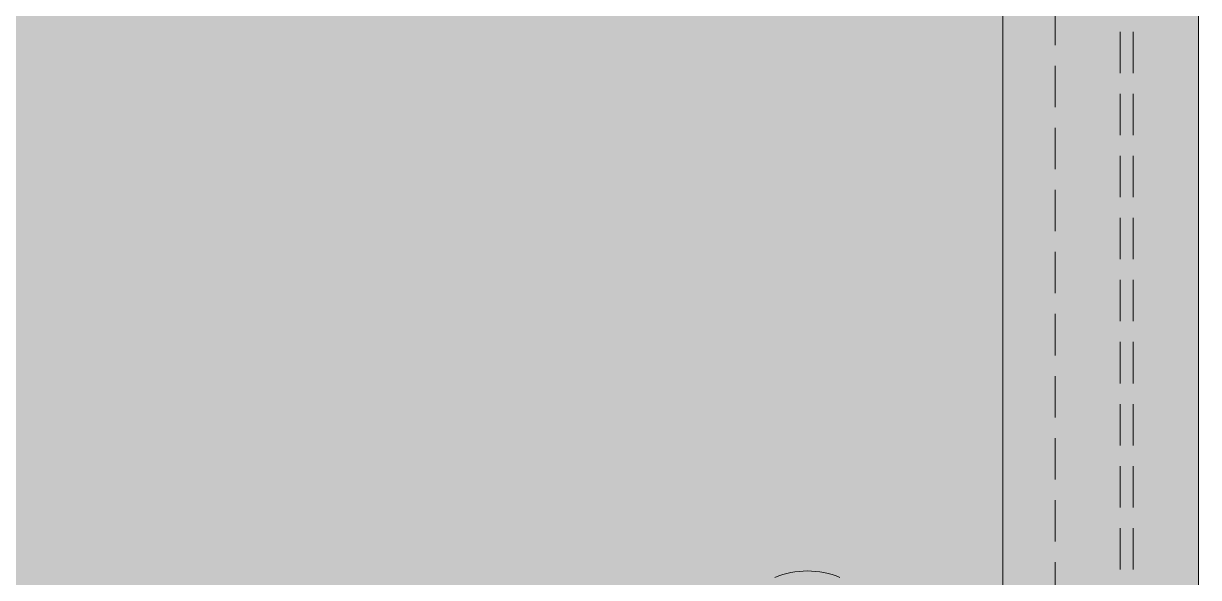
# Model space of a CAD drawing. Header units: millimetres. Extents: x 5622 to 8918, y 2044 to 6634.
# Drawn here: x 7625.1 to 7805.3, y 4145.3 to 4230.4 of the extents above; entities that cross this region are included whole.
import ezdxf

# ---------------------------------------------------------------- set-up
doc = ezdxf.new("R2010")
doc.units = ezdxf.units.MM
doc.linetypes.add('NASCOSTA', pattern=[9.525, 6.35, -3.175])
for name, color, linetype, lineweight in [('F_FERRAMENTA', 253, 'Continuous', 5), ('F_MULTI laminato OPACO', 1, 'Continuous', 5), ('F_MULTI laminato OPACO_retino', 1, 'Continuous', 5), ('F_VETRO', 140, 'Continuous', 5)]:
    doc.layers.add(name, color=color, linetype=linetype, lineweight=lineweight)

# ---------------------------------------------------------------- blocks, each defined once
blk = doc.blocks.new('RINGHIERINA_Hafele_812.26.610_prospetto_fronte')
at = {"layer": 'F_FERRAMENTA'}
blk.add_arc((15443.22, -2874.24), 13.02, 67.4122, 112.5878, dxfattribs=at)

msp = doc.modelspace()

# ---------------------------------------------------------------- hatches: boundary and pattern name
at = {"layer": 'F_MULTI laminato OPACO_retino', "true_color": 0x636466}
h = msp.add_hatch(color=251, dxfattribs=at)
h.dxf.hatch_style = 1
h.paths.add_polyline_path([(7775.348, 3663.827), (7805.348, 3663.827), (7805.348, 5738.327), (7775.348, 5738.327)])
at = {"layer": 'F_VETRO', "transparency": 33554508}
h = msp.add_hatch(color=153, dxfattribs=at)
h.dxf.hatch_style = 1
h.set_gradient(color1=(102, 153, 204), color2=(251, 252, 254), rotation=45, one_color=1, tint=0.994624)
h.paths.add_polyline_path([(7783.348, 5634.327), (7469.348, 5634.327), (7469.348, 3760.327), (7783.348, 3760.327)])

# ---------------------------------------------------------------- linework, layer by layer
at = {"layer": 'F_FERRAMENTA', "linetype": 'NASCOSTA'}
for points in [[(7775.348, 3748.327), (7775.348, 5648.327), (7795.348, 5648.327), (7795.348, 3748.327)], [(7775.348, 3748.327), (7775.348, 5648.327), (7793.348, 5648.327), (7793.348, 3748.327)]]:
    msp.add_lwpolyline(points, close=True, dxfattribs=at)
at = {"layer": 'F_MULTI laminato OPACO', "color": 5}
msp.add_lwpolyline([(7805.348, 3663.827), (7775.348, 3663.827), (7775.348, 5738.327), (7805.348, 5738.327)], close=True, dxfattribs=at)
at = {"layer": 'F_VETRO', "linetype": 'NASCOSTA'}
msp.add_lwpolyline([(7783.348, 5634.327), (7469.348, 5634.327), (7469.348, 3760.327), (7783.348, 3760.327)], close=True, dxfattribs=at)

# ---------------------------------------------------------------- block references
at = {"layer": 'F_FERRAMENTA', "xscale": -1}
msp.add_blockref('RINGHIERINA_Hafele_812.26.610_prospetto_fronte', (23188.572, 7007.55), dxfattribs=at)

doc.saveas('drawing.dxf')
